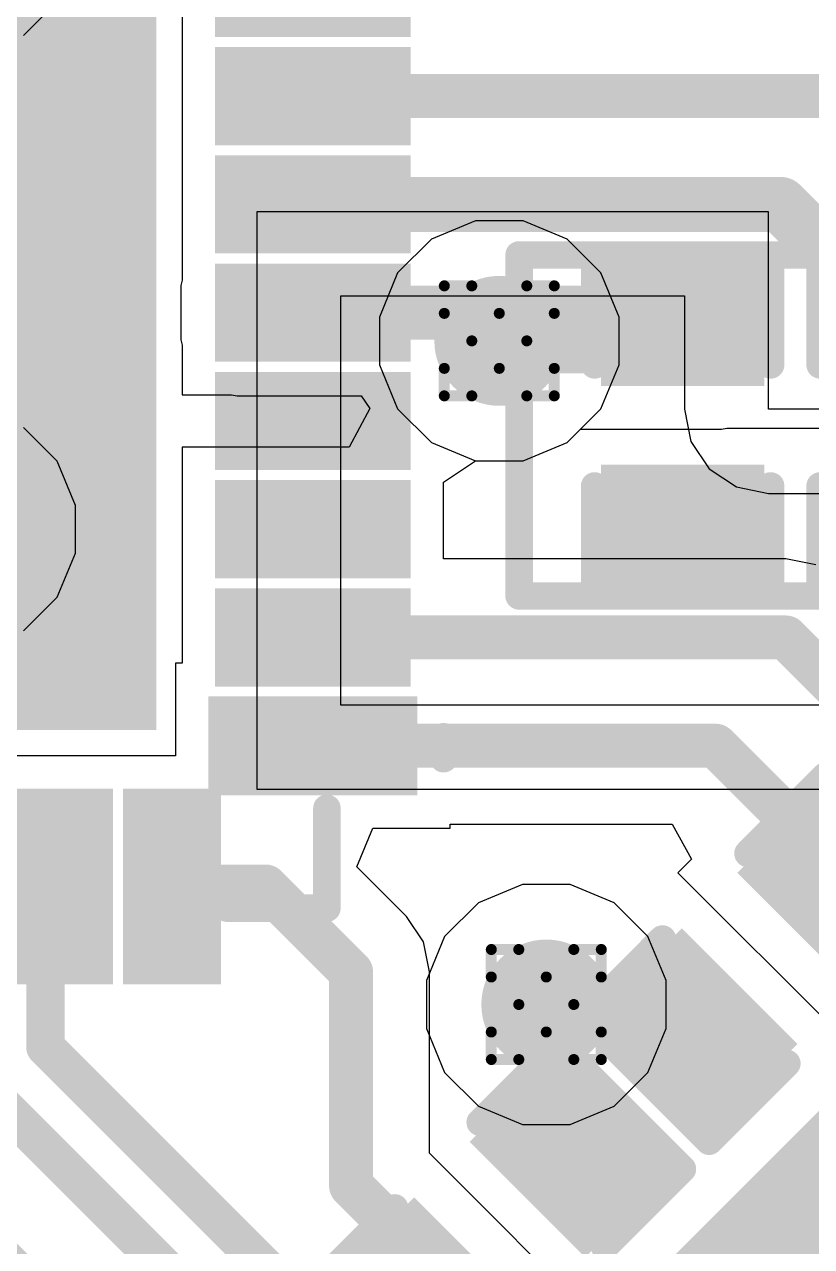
# Model space of a CAD drawing. Header units: inches. Extents: x -11 to 5379, y 0 to 5429.
# Drawn here: x 205.27 to 208.91, y 34.79 to 40.44 of the extents above; entities that cross this region are included whole.
import ezdxf

# ---------------------------------------------------------------- set-up
doc = ezdxf.new("R2010")
doc.units = ezdxf.units.IN
for name, color, linetype in [('Bottom Layer', 5, 'Continuous'), ('Drill Drawing', 1, 'Continuous'), ('GND', 16, 'Continuous'), ('PWR', 76, 'Continuous'), ('Top Layer', 1, 'Continuous'), ('Top Overlay', 2, 'Continuous'), ('Top Paste', 8, 'Continuous'), ('Top Solder', 216, 'Continuous'), ('Via Holes', 16, 'Continuous')]:
    doc.layers.add(name, color=color, linetype=linetype)

# ---------------------------------------------------------------- blocks, each defined once
blk = doc.blocks.new('SMD3225_4P_142')
at = {"layer": 'Top Layer'}
for points in [[(-1.80000021, 1.45000091), (-0.4000004699999999, 1.45000091), (-0.4000004699999999, 0.25000077), (-1.80000021, 0.25000077)], [(0.4000004699999999, 1.45000091), (1.80000021, 1.45000091), (1.80000021, 0.25000077), (0.4000004699999999, 0.25000077)], [(-1.80000021, -0.24999823), (-0.4000004699999999, -0.24999823), (-0.4000004699999999, -1.44999837), (-1.80000021, -1.44999837)], [(0.4000004699999999, -0.24999823), (1.80000021, -0.24999823), (1.80000021, -1.44999837), (0.4000004699999999, -1.44999837)]]:
    blk.add_hatch(color=1, dxfattribs=at).paths.add_polyline_path(points)
at = {"layer": 'Top Paste'}
for points in [[(-1.80000021, 1.45000091), (-0.4000004699999999, 1.45000091), (-0.4000004699999999, 0.25000077), (-1.80000021, 0.25000077)], [(0.4000004699999999, 1.45000091), (1.80000021, 1.45000091), (1.80000021, 0.25000077), (0.4000004699999999, 0.25000077)], [(-1.80000021, -0.24999823), (-0.4000004699999999, -0.24999823), (-0.4000004699999999, -1.44999837), (-1.80000021, -1.44999837)], [(0.4000004699999999, -0.24999823), (1.80000021, -0.24999823), (1.80000021, -1.44999837), (0.4000004699999999, -1.44999837)]]:
    blk.add_hatch(color=8, dxfattribs=at).paths.add_polyline_path(points)
at = {"layer": 'Top Solder'}
for points in [[(-1.90160021, 1.55160091), (-0.29840047, 1.55160091), (-0.29840047, 0.14840077), (-1.90160021, 0.14840077)], [(0.29840047, 1.55160091), (1.90160021, 1.55160091), (1.90160021, 0.14840077), (0.29840047, 0.14840077)], [(-1.90160021, -0.14839823), (-0.29840047, -0.14839823), (-0.29840047, -1.55159837), (-1.90160021, -1.55159837)], [(0.29840047, -0.14839823), (1.90160021, -0.14839823), (1.90160021, -1.55159837), (0.29840047, -1.55159837)]]:
    blk.add_hatch(color=216, dxfattribs=at).paths.add_polyline_path(points)
at = {"layer": 'Top Overlay'}
for points in [[(-0.2032, 1.2954, 0.127, 0.127, 0), (0.1778, 1.2954, 0.127, 0.127, 0)], [(-1.651, 0.0762, 0.127, 0.127, 0), (-1.651, -0.1016, 0.127, 0.127, 0)], [(1.651, 0.0762, 0.127, 0.127, 0), (1.651, -0.1016, 0.127, 0.127, 0)], [(-2.0828, -0.71119746, 0.127, 0.127, 0), (-1.9558, -0.8382, 0.127, 0.127, 0)], [(-2.0828, -0.71119746, 0.127, 0.127, 0), (-2.0828, -0.9652, 0.127, 0.127, 0)], [(-2.0828, -0.9652, 0.127, 0.127, 0), (-1.9558, -0.8382, 0.127, 0.127, 0)], [(-0.2032, -1.29539746, 0.127, 0.127, 0), (0.1778, -1.29539746, 0.127, 0.127, 0)]]:
    blk.add_lwpolyline(points, format="xyseb", dxfattribs=at)
for points in [[(-0.23495, 1.2954, 0.0635, 0.0635, 1), (-0.17145, 1.2954, 0.0635, 0.0635, 1)], [(0.14605, 1.2954, 0.0635, 0.0635, 1), (0.20955, 1.2954, 0.0635, 0.0635, 1)], [(-1.68275, 0.0762, 0.0635, 0.0635, 1), (-1.61925, 0.0762, 0.0635, 0.0635, 1)], [(1.61925, 0.0762, 0.0635, 0.0635, 1), (1.68275, 0.0762, 0.0635, 0.0635, 1)], [(-1.68275, -0.1016, 0.0635, 0.0635, 1), (-1.61925, -0.1016, 0.0635, 0.0635, 1)], [(1.61925, -0.1016, 0.0635, 0.0635, 1), (1.68275, -0.1016, 0.0635, 0.0635, 1)], [(-2.11455, -0.71119746, 0.0635, 0.0635, 1), (-2.05105, -0.71119746, 0.0635, 0.0635, 1)], [(-2.11455, -0.71119746, 0.0635, 0.0635, 1), (-2.05105, -0.71119746, 0.0635, 0.0635, 1)], [(-1.98755, -0.8382, 0.0635, 0.0635, 1), (-1.92405, -0.8382, 0.0635, 0.0635, 1)], [(-1.98755, -0.8382, 0.0635, 0.0635, 1), (-1.92405, -0.8382, 0.0635, 0.0635, 1)], [(-2.11455, -0.9652, 0.0635, 0.0635, 1), (-2.05105, -0.9652, 0.0635, 0.0635, 1)], [(-2.11455, -0.9652, 0.0635, 0.0635, 1), (-2.05105, -0.9652, 0.0635, 0.0635, 1)], [(-0.23495, -1.29539746, 0.0635, 0.0635, 1), (-0.17145, -1.29539746, 0.0635, 0.0635, 1)], [(0.14605, -1.29539746, 0.0635, 0.0635, 1), (0.20955, -1.29539746, 0.0635, 0.0635, 1)]]:
    blk.add_lwpolyline(points, format="xyseb", close=True, dxfattribs=at)
blk = doc.blocks.new('QFN_64_EP_9_9__155')
at = {"layer": 'Top Layer'}
for points in [[(-3.87499987, 4.050000789999999), (-3.87499987, 4.75000193), (-3.62500037, 4.75000193), (-3.62500037, 4.050000789999999)], [(-3.37500087, 4.050000789999999), (-3.37500087, 4.75000193), (-3.12500137, 4.75000193), (-3.12500137, 4.050000789999999)], [(-4.78099882, 3.877000119999999), (-4.018998819999999, 3.877000119999999), (-4.018998819999999, 3.62300012), (-4.78099882, 3.62300012)], [(3.57500047, -3.57500047), (-3.57500047, -3.57500047), (-3.57500047, 3.57500047), (3.57500047, 3.57500047)], [(-4.74999939, 3.37500087), (-4.04999825, 3.37500087), (-4.04999825, 3.12500137), (-4.74999939, 3.12500137)], [(-4.74999939, 2.87499933), (-4.04999825, 2.87499933), (-4.04999825, 2.62499983), (-4.74999939, 2.62499983)], [(-4.74999939, 2.37500033), (-4.04999825, 2.37500033), (-4.04999825, 2.12500083), (-4.74999939, 2.12500083)], [(-4.74999939, 1.87499879), (-4.04999825, 1.87499879), (-4.04999825, 1.62499929), (-4.74999939, 1.62499929)], [(-4.74999939, 1.37499979), (-4.04999825, 1.37499979), (-4.04999825, 1.12500029), (-4.74999939, 1.12500029)], [(-4.74999939, 0.8750007900000001), (-4.04999825, 0.8750007900000001), (-4.04999825, 0.6250012899999999), (-4.74999939, 0.6250012899999999)]]:
    blk.add_hatch(color=1, dxfattribs=at).paths.add_polyline_path(points)
at = {"layer": 'Top Paste'}
for points in [[(-3.87499987, 4.050000789999999), (-3.87499987, 4.75000193), (-3.62500037, 4.75000193), (-3.62500037, 4.050000789999999)], [(-3.37500087, 4.050000789999999), (-3.37500087, 4.75000193), (-3.12500137, 4.75000193), (-3.12500137, 4.050000789999999)], [(-4.78099882, 3.877000119999999), (-4.018998819999999, 3.877000119999999), (-4.018998819999999, 3.62300012), (-4.78099882, 3.62300012)], [(3.57500047, -3.57500047), (-3.57500047, -3.57500047), (-3.57500047, 3.57500047), (3.57500047, 3.57500047)], [(-4.74999939, 3.37500087), (-4.04999825, 3.37500087), (-4.04999825, 3.12500137), (-4.74999939, 3.12500137)], [(-4.74999939, 2.87499933), (-4.04999825, 2.87499933), (-4.04999825, 2.62499983), (-4.74999939, 2.62499983)], [(-4.74999939, 2.37500033), (-4.04999825, 2.37500033), (-4.04999825, 2.12500083), (-4.74999939, 2.12500083)], [(-4.74999939, 1.87499879), (-4.04999825, 1.87499879), (-4.04999825, 1.62499929), (-4.74999939, 1.62499929)], [(-4.74999939, 1.37499979), (-4.04999825, 1.37499979), (-4.04999825, 1.12500029), (-4.74999939, 1.12500029)], [(-4.74999939, 0.8750007900000001), (-4.04999825, 0.8750007900000001), (-4.04999825, 0.6250012899999999), (-4.74999939, 0.6250012899999999)]]:
    blk.add_hatch(color=8, dxfattribs=at).paths.add_polyline_path(points)
at = {"layer": 'Top Solder'}
for points in [[(-3.97659987, 3.94840079), (-3.97659987, 4.85160193), (-3.52340037, 4.85160193), (-3.52340037, 3.94840079)], [(-3.47660087, 3.94840079), (-3.47660087, 4.85160193), (-3.02340137, 4.85160193), (-3.02340137, 3.94840079)], [(-4.882598819999999, 3.978600119999999), (-3.91739882, 3.978600119999999), (-3.91739882, 3.52140012), (-4.882598819999999, 3.52140012)], [(3.67660047, -3.676600469999999), (-3.676600469999999, -3.67660047), (-3.67660047, 3.676600469999999), (3.676600469999999, 3.67660047)], [(-4.85159939, 3.47660087), (-3.94839825, 3.47660087), (-3.94839825, 3.02340137), (-4.85159939, 3.02340137)], [(-4.85159939, 2.97659933), (-3.94839825, 2.97659933), (-3.94839825, 2.52339983), (-4.85159939, 2.52339983)], [(-4.85159939, 2.47660033), (-3.94839825, 2.47660033), (-3.94839825, 2.02340083), (-4.85159939, 2.02340083)], [(-4.85159939, 1.97659879), (-3.94839825, 1.97659879), (-3.94839825, 1.52339929), (-4.85159939, 1.52339929)], [(-4.85159939, 1.47659979), (-3.94839825, 1.47659979), (-3.94839825, 1.02340029), (-4.85159939, 1.02340029)], [(-4.85159939, 0.9766007899999999), (-3.94839825, 0.9766007899999999), (-3.94839825, 0.5234012899999999), (-4.85159939, 0.5234012899999999)], [(-4.85159939, 0.47659925), (-3.94839825, 0.47659925), (-3.94839825, 0.02339975), (-4.85159939, 0.02339975)]]:
    blk.add_hatch(color=216, dxfattribs=at).paths.add_polyline_path(points)
at = {"layer": 'Top Overlay'}
for points in [[(-4.0035988, 4.50000116, 0.127, 0.127, 0), (-4.46499996, 4.50000116, 0.127, 0.127, 0)], [(-4.46499996, 4.50000116, 0.127, 0.127, 0), (-4.46499996, 4.0386, 0.127, 0.127, 0)], [(-4.953, 3.759199999999999, 0.127, 0.127, 0), (-5.0038, 3.81, 0.127, 0.127, 0)], [(-5.0038, 3.81, 0.127, 0.127, 0), (-5.0038, 3.7084, 0.127, 0.127, 0)], [(-4.953, 3.759199999999999, 0.127, 0.127, 0), (-5.0038, 3.7084, 0.127, 0.127, 0)]]:
    blk.add_lwpolyline(points, format="xyseb", dxfattribs=at)
for points in [[(-4.49674996, 4.50000116, 0.0635, 0.0635, 1), (-4.43324996, 4.50000116, 0.0635, 0.0635, 1)], [(-4.49674996, 4.50000116, 0.0635, 0.0635, 1), (-4.43324996, 4.50000116, 0.0635, 0.0635, 1)], [(-4.0353488, 4.50000116, 0.0635, 0.0635, 1), (-3.9718488, 4.50000116, 0.0635, 0.0635, 1)], [(-4.49674996, 4.0386, 0.0635, 0.0635, 1), (-4.43324996, 4.0386, 0.0635, 0.0635, 1)], [(-5.03555, 3.81, 0.0635, 0.0635, 1), (-4.97205, 3.81, 0.0635, 0.0635, 1)], [(-5.03555, 3.81, 0.0635, 0.0635, 1), (-4.97205, 3.81, 0.0635, 0.0635, 1)], [(-4.98475, 3.759199999999999, 0.0635, 0.0635, 1), (-4.92125, 3.759199999999999, 0.0635, 0.0635, 1)], [(-4.98475, 3.759199999999999, 0.0635, 0.0635, 1), (-4.92125, 3.759199999999999, 0.0635, 0.0635, 1)], [(-5.03555, 3.7084, 0.0635, 0.0635, 1), (-4.97205, 3.7084, 0.0635, 0.0635, 1)], [(-5.03555, 3.7084, 0.0635, 0.0635, 1), (-4.97205, 3.7084, 0.0635, 0.0635, 1)]]:
    blk.add_lwpolyline(points, format="xyseb", close=True, dxfattribs=at)
blk = doc.blocks.new('C___0402_622')
at = {"layer": 'Top Layer'}
for points in [[(-0.6985, -0.3175), (-0.6985, 0.3175), (-0.2412999999999999, 0.3175), (-0.2413, -0.3175)], [(0.2412999999999999, -0.3175), (0.2413, 0.3175), (0.6985, 0.3175), (0.6985, -0.3175)]]:
    blk.add_hatch(color=1, dxfattribs=at).paths.add_polyline_path(points)
at = {"layer": 'Top Paste'}
for points in [[(-0.6985, -0.3175), (-0.6985, 0.3175), (-0.2412999999999999, 0.3175), (-0.2413, -0.3175)], [(0.2412999999999999, -0.3175), (0.2413, 0.3175), (0.6985, 0.3175), (0.6985, -0.3175)]]:
    blk.add_hatch(color=8, dxfattribs=at).paths.add_polyline_path(points)
at = {"layer": 'Top Solder'}
for points in [[(-0.7584998799999999, -0.37749988), (-0.7584998799999999, 0.37749988), (-0.18130012, 0.37749988), (-0.18130012, -0.37749988)], [(0.18130012, -0.37749988), (0.18130012, 0.37749988), (0.7584998799999999, 0.37749988), (0.7584998799999999, -0.37749988)]]:
    blk.add_hatch(color=216, dxfattribs=at).paths.add_polyline_path(points)
at = {"layer": 'Top Overlay'}
for points in [[(-0.7874, 0.4064, 0.127, 0.127, 0), (-0.7874, -0.4064, 0.127, 0.127, 0)], [(-0.7874, 0.4064, 0.127, 0.127, 0), (-0.2794, 0.4064, 0.127, 0.127, 0)], [(0.2794, 0.4064, 0.127, 0.127, 0), (0.7874, 0.4064, 0.127, 0.127, 0)], [(0.7874, 0.4064, 0.127, 0.127, 0), (0.7874, -0.4064, 0.127, 0.127, 0)], [(-0.7874, -0.4064, 0.127, 0.127, 0), (-0.2794, -0.4064, 0.127, 0.127, 0)], [(0.2794, -0.4064, 0.127, 0.127, 0), (0.7874, -0.4064, 0.127, 0.127, 0)]]:
    blk.add_lwpolyline(points, format="xyseb", dxfattribs=at)
for points in [[(-0.8191499999999999, 0.4064, 0.0635, 0.0635, 1), (-0.7556499999999999, 0.4064, 0.0635, 0.0635, 1)], [(-0.8191499999999999, 0.4064, 0.0635, 0.0635, 1), (-0.7556499999999999, 0.4064, 0.0635, 0.0635, 1)], [(-0.31115, 0.4064, 0.0635, 0.0635, 1), (-0.24765, 0.4064, 0.0635, 0.0635, 1)], [(0.24765, 0.4064, 0.0635, 0.0635, 1), (0.31115, 0.4064, 0.0635, 0.0635, 1)], [(0.7556499999999999, 0.4064, 0.0635, 0.0635, 1), (0.8191499999999999, 0.4064, 0.0635, 0.0635, 1)], [(0.7556499999999999, 0.4064, 0.0635, 0.0635, 1), (0.8191499999999999, 0.4064, 0.0635, 0.0635, 1)], [(-0.8191499999999999, -0.4064, 0.0635, 0.0635, 1), (-0.7556499999999999, -0.4064, 0.0635, 0.0635, 1)], [(-0.8191499999999999, -0.4064, 0.0635, 0.0635, 1), (-0.7556499999999999, -0.4064, 0.0635, 0.0635, 1)], [(-0.31115, -0.4064, 0.0635, 0.0635, 1), (-0.24765, -0.4064, 0.0635, 0.0635, 1)], [(0.24765, -0.4064, 0.0635, 0.0635, 1), (0.31115, -0.4064, 0.0635, 0.0635, 1)], [(0.7556499999999999, -0.4064, 0.0635, 0.0635, 1), (0.8191499999999999, -0.4064, 0.0635, 0.0635, 1)], [(0.7556499999999999, -0.4064, 0.0635, 0.0635, 1), (0.8191499999999999, -0.4064, 0.0635, 0.0635, 1)]]:
    blk.add_lwpolyline(points, format="xyseb", close=True, dxfattribs=at)
blk = doc.blocks.new('C___0402_629')
at = {"layer": 'Top Layer'}
for points in [[(-0.6985, -0.3175), (-0.6985, 0.3175), (-0.2412999999999999, 0.3175), (-0.2413, -0.3175)], [(0.2412999999999999, -0.3175), (0.2413, 0.3175), (0.6985, 0.3175), (0.6985, -0.3175)]]:
    blk.add_hatch(color=1, dxfattribs=at).paths.add_polyline_path(points)
at = {"layer": 'Top Paste'}
for points in [[(-0.6985, -0.3175), (-0.6985, 0.3175), (-0.2412999999999999, 0.3175), (-0.2413, -0.3175)], [(0.2412999999999999, -0.3175), (0.2413, 0.3175), (0.6985, 0.3175), (0.6985, -0.3175)]]:
    blk.add_hatch(color=8, dxfattribs=at).paths.add_polyline_path(points)
at = {"layer": 'Top Solder'}
for points in [[(-0.7584998799999999, -0.37749988), (-0.7584998799999999, 0.37749988), (-0.18130012, 0.37749988), (-0.18130012, -0.37749988)], [(0.18130012, -0.37749988), (0.18130012, 0.37749988), (0.7584998799999999, 0.37749988), (0.7584998799999999, -0.37749988)]]:
    blk.add_hatch(color=216, dxfattribs=at).paths.add_polyline_path(points)
at = {"layer": 'Top Overlay'}
for points in [[(-0.7874, 0.4064, 0.127, 0.127, 0), (-0.7874, -0.4064, 0.127, 0.127, 0)], [(-0.7874, 0.4064, 0.127, 0.127, 0), (-0.2794, 0.4064, 0.127, 0.127, 0)], [(0.2794, 0.4064, 0.127, 0.127, 0), (0.7874, 0.4064, 0.127, 0.127, 0)], [(0.7874, 0.4064, 0.127, 0.127, 0), (0.7874, -0.4064, 0.127, 0.127, 0)], [(-0.7874, -0.4064, 0.127, 0.127, 0), (-0.2794, -0.4064, 0.127, 0.127, 0)], [(0.2794, -0.4064, 0.127, 0.127, 0), (0.7874, -0.4064, 0.127, 0.127, 0)]]:
    blk.add_lwpolyline(points, format="xyseb", dxfattribs=at)
for points in [[(-0.8191499999999999, 0.4064, 0.0635, 0.0635, 1), (-0.7556499999999999, 0.4064, 0.0635, 0.0635, 1)], [(-0.8191499999999999, 0.4064, 0.0635, 0.0635, 1), (-0.7556499999999999, 0.4064, 0.0635, 0.0635, 1)], [(-0.31115, 0.4064, 0.0635, 0.0635, 1), (-0.24765, 0.4064, 0.0635, 0.0635, 1)], [(0.24765, 0.4064, 0.0635, 0.0635, 1), (0.31115, 0.4064, 0.0635, 0.0635, 1)], [(0.7556499999999999, 0.4064, 0.0635, 0.0635, 1), (0.8191499999999999, 0.4064, 0.0635, 0.0635, 1)], [(0.7556499999999999, 0.4064, 0.0635, 0.0635, 1), (0.8191499999999999, 0.4064, 0.0635, 0.0635, 1)], [(-0.8191499999999999, -0.4064, 0.0635, 0.0635, 1), (-0.7556499999999999, -0.4064, 0.0635, 0.0635, 1)], [(-0.8191499999999999, -0.4064, 0.0635, 0.0635, 1), (-0.7556499999999999, -0.4064, 0.0635, 0.0635, 1)], [(-0.31115, -0.4064, 0.0635, 0.0635, 1), (-0.24765, -0.4064, 0.0635, 0.0635, 1)], [(0.24765, -0.4064, 0.0635, 0.0635, 1), (0.31115, -0.4064, 0.0635, 0.0635, 1)], [(0.7556499999999999, -0.4064, 0.0635, 0.0635, 1), (0.8191499999999999, -0.4064, 0.0635, 0.0635, 1)], [(0.7556499999999999, -0.4064, 0.0635, 0.0635, 1), (0.8191499999999999, -0.4064, 0.0635, 0.0635, 1)]]:
    blk.add_lwpolyline(points, format="xyseb", close=True, dxfattribs=at)
blk = doc.blocks.new('C___0402_632')
at = {"layer": 'Top Layer'}
for points in [[(-0.6985, -0.3175), (-0.6985, 0.3175), (-0.2412999999999999, 0.3175), (-0.2413, -0.3175)], [(0.2412999999999999, -0.3175), (0.2413, 0.3175), (0.6985, 0.3175), (0.6985, -0.3175)]]:
    blk.add_hatch(color=1, dxfattribs=at).paths.add_polyline_path(points)
at = {"layer": 'Top Paste'}
for points in [[(-0.6985, -0.3175), (-0.6985, 0.3175), (-0.2412999999999999, 0.3175), (-0.2413, -0.3175)], [(0.2412999999999999, -0.3175), (0.2413, 0.3175), (0.6985, 0.3175), (0.6985, -0.3175)]]:
    blk.add_hatch(color=8, dxfattribs=at).paths.add_polyline_path(points)
at = {"layer": 'Top Solder'}
for points in [[(-0.7584998799999999, -0.37749988), (-0.7584998799999999, 0.37749988), (-0.18130012, 0.37749988), (-0.18130012, -0.37749988)], [(0.18130012, -0.37749988), (0.18130012, 0.37749988), (0.7584998799999999, 0.37749988), (0.7584998799999999, -0.37749988)]]:
    blk.add_hatch(color=216, dxfattribs=at).paths.add_polyline_path(points)
at = {"layer": 'Top Overlay'}
for points in [[(-0.7874, 0.4064, 0.127, 0.127, 0), (-0.7874, -0.4064, 0.127, 0.127, 0)], [(-0.7874, 0.4064, 0.127, 0.127, 0), (-0.2794, 0.4064, 0.127, 0.127, 0)], [(0.2794, 0.4064, 0.127, 0.127, 0), (0.7874, 0.4064, 0.127, 0.127, 0)], [(0.7874, 0.4064, 0.127, 0.127, 0), (0.7874, -0.4064, 0.127, 0.127, 0)], [(-0.7874, -0.4064, 0.127, 0.127, 0), (-0.2794, -0.4064, 0.127, 0.127, 0)], [(0.2794, -0.4064, 0.127, 0.127, 0), (0.7874, -0.4064, 0.127, 0.127, 0)]]:
    blk.add_lwpolyline(points, format="xyseb", dxfattribs=at)
for points in [[(-0.8191499999999999, 0.4064, 0.0635, 0.0635, 1), (-0.7556499999999999, 0.4064, 0.0635, 0.0635, 1)], [(-0.8191499999999999, 0.4064, 0.0635, 0.0635, 1), (-0.7556499999999999, 0.4064, 0.0635, 0.0635, 1)], [(-0.31115, 0.4064, 0.0635, 0.0635, 1), (-0.24765, 0.4064, 0.0635, 0.0635, 1)], [(0.24765, 0.4064, 0.0635, 0.0635, 1), (0.31115, 0.4064, 0.0635, 0.0635, 1)], [(0.7556499999999999, 0.4064, 0.0635, 0.0635, 1), (0.8191499999999999, 0.4064, 0.0635, 0.0635, 1)], [(0.7556499999999999, 0.4064, 0.0635, 0.0635, 1), (0.8191499999999999, 0.4064, 0.0635, 0.0635, 1)], [(-0.8191499999999999, -0.4064, 0.0635, 0.0635, 1), (-0.7556499999999999, -0.4064, 0.0635, 0.0635, 1)], [(-0.8191499999999999, -0.4064, 0.0635, 0.0635, 1), (-0.7556499999999999, -0.4064, 0.0635, 0.0635, 1)], [(-0.31115, -0.4064, 0.0635, 0.0635, 1), (-0.24765, -0.4064, 0.0635, 0.0635, 1)], [(0.24765, -0.4064, 0.0635, 0.0635, 1), (0.31115, -0.4064, 0.0635, 0.0635, 1)], [(0.7556499999999999, -0.4064, 0.0635, 0.0635, 1), (0.8191499999999999, -0.4064, 0.0635, 0.0635, 1)], [(0.7556499999999999, -0.4064, 0.0635, 0.0635, 1), (0.8191499999999999, -0.4064, 0.0635, 0.0635, 1)]]:
    blk.add_lwpolyline(points, format="xyseb", close=True, dxfattribs=at)
blk = doc.blocks.new('C___0402_640')
at = {"layer": 'Top Layer'}
for points in [[(-0.6985, -0.3175), (-0.6985, 0.3174999999999999), (-0.2413000000000001, 0.3175), (-0.2412999999999999, -0.3174999999999999)], [(0.2413000000000001, -0.3175), (0.2412999999999999, 0.3174999999999999), (0.6985, 0.3175), (0.6985, -0.3174999999999999)]]:
    blk.add_hatch(color=1, dxfattribs=at).paths.add_polyline_path(points)
at = {"layer": 'Top Paste'}
for points in [[(-0.6985, -0.3175), (-0.6985, 0.3174999999999999), (-0.2413000000000001, 0.3175), (-0.2412999999999999, -0.3174999999999999)], [(0.2413000000000001, -0.3175), (0.2412999999999999, 0.3174999999999999), (0.6985, 0.3175), (0.6985, -0.3174999999999999)]]:
    blk.add_hatch(color=8, dxfattribs=at).paths.add_polyline_path(points)
at = {"layer": 'Top Solder'}
for points in [[(-0.7584998799999999, -0.3774998800000001), (-0.7584998799999999, 0.3774998799999999), (-0.1813001200000001, 0.3774998800000001), (-0.1813001199999999, -0.3774998799999999)], [(0.1813001200000001, -0.3774998800000001), (0.1813001199999999, 0.3774998799999999), (0.7584998799999999, 0.3774998800000001), (0.7584998799999999, -0.3774998799999999)]]:
    blk.add_hatch(color=216, dxfattribs=at).paths.add_polyline_path(points)
at = {"layer": 'Top Overlay'}
for points in [[(-0.7874, -0.4064, 0.127, 0.127, 0), (-0.7874, 0.4064, 0.127, 0.127, 0)], [(-0.2794, 0.4064, 0.127, 0.127, 0), (-0.7874, 0.4064, 0.127, 0.127, 0)], [(0.7874, 0.4064, 0.127, 0.127, 0), (0.2794, 0.4064, 0.127, 0.127, 0)], [(0.7874, -0.4064, 0.127, 0.127, 0), (0.7874, 0.4064, 0.127, 0.127, 0)], [(-0.2794, -0.4064, 0.127, 0.127, 0), (-0.7874, -0.4064, 0.127, 0.127, 0)], [(0.7874, -0.4064, 0.127, 0.127, 0), (0.2794, -0.4064, 0.127, 0.127, 0)]]:
    blk.add_lwpolyline(points, format="xyseb", dxfattribs=at)
for points in [[(-0.8191499999999999, 0.4064, 0.0635, 0.0635, 1), (-0.7556499999999999, 0.4064, 0.0635, 0.0635, 1)], [(-0.8191499999999999, 0.4064, 0.0635, 0.0635, 1), (-0.7556499999999999, 0.4064, 0.0635, 0.0635, 1)], [(-0.31115, 0.4064, 0.0635, 0.0635, 1), (-0.24765, 0.4064, 0.0635, 0.0635, 1)], [(0.24765, 0.4064, 0.0635, 0.0635, 1), (0.31115, 0.4064, 0.0635, 0.0635, 1)], [(0.7556499999999999, 0.4064, 0.0635, 0.0635, 1), (0.8191499999999999, 0.4064, 0.0635, 0.0635, 1)], [(0.7556499999999999, 0.4064, 0.0635, 0.0635, 1), (0.8191499999999999, 0.4064, 0.0635, 0.0635, 1)], [(-0.8191499999999999, -0.4064, 0.0635, 0.0635, 1), (-0.7556499999999999, -0.4064, 0.0635, 0.0635, 1)], [(-0.8191499999999999, -0.4064, 0.0635, 0.0635, 1), (-0.7556499999999999, -0.4064, 0.0635, 0.0635, 1)], [(-0.31115, -0.4064, 0.0635, 0.0635, 1), (-0.24765, -0.4064, 0.0635, 0.0635, 1)], [(0.24765, -0.4064, 0.0635, 0.0635, 1), (0.31115, -0.4064, 0.0635, 0.0635, 1)], [(0.7556499999999999, -0.4064, 0.0635, 0.0635, 1), (0.8191499999999999, -0.4064, 0.0635, 0.0635, 1)], [(0.7556499999999999, -0.4064, 0.0635, 0.0635, 1), (0.8191499999999999, -0.4064, 0.0635, 0.0635, 1)]]:
    blk.add_lwpolyline(points, format="xyseb", close=True, dxfattribs=at)

msp = doc.modelspace()

# ---------------------------------------------------------------- hatches: boundary and pattern name
at = {"layer": 'Bottom Layer'}
h = msp.add_hatch(color=5, dxfattribs=at)
edge = h.paths.add_edge_path()
edge.add_arc((207.46795946, 38.97676736), 0.2999994, 0, 360)
h = msp.add_hatch(color=5, dxfattribs=at)
edge = h.paths.add_edge_path()
edge.add_arc((207.68504564, 35.91205162), 0.2999994, 0, 360)
at = {"layer": 'GND'}
h = msp.add_hatch(color=16, dxfattribs=at)
edge = h.paths.add_edge_path()
edge.add_arc((207.46795946, 38.97676736), 0.2999994, 0, 360)
h = msp.add_hatch(color=16, dxfattribs=at)
edge = h.paths.add_edge_path()
edge.add_arc((207.68504564, 35.91205162), 0.2999994, 0, 360)
at = {"layer": 'PWR'}
h = msp.add_hatch(color=76, dxfattribs=at)
edge = h.paths.add_edge_path()
edge.add_arc((207.46795946, 38.97676736), 0.2999994, 0, 360)
h = msp.add_hatch(color=76, dxfattribs=at)
edge = h.paths.add_edge_path()
edge.add_arc((207.68504564, 35.91205162), 0.2999994, 0, 360)
at = {"layer": 'Top Layer'}
for points in [[(206.25670712, 38.98196674), (208.31470656, 38.98196674), (208.31470656, 39.23196878), (206.25670712, 39.23196878)], [(207.23215348, 38.82756775999999), (208.49349716, 38.82756775999999), (208.49349716, 39.23181383999999), (207.23215348, 39.23181383999999)]]:
    msp.add_hatch(color=1, dxfattribs=at).paths.add_polyline_path(points)
h = msp.add_hatch(color=1, dxfattribs=at)
edge = h.paths.add_edge_path()
edge.add_arc((207.46795946, 38.97676736), 0.2999994, 0, 360)
h = msp.add_hatch(color=1, dxfattribs=at)
edge = h.paths.add_edge_path()
edge.add_arc((207.68504564, 35.91205162), 0.2999994, 0, 360)
at = {"layer": 'Via Holes'}
h = msp.add_hatch(color=7, dxfattribs=at)
edge = h.paths.add_edge_path()
edge.add_arc((207.46795946, 38.97676736), 0.1499997, 0, 360)
h = msp.add_hatch(color=7, dxfattribs=at)
edge = h.paths.add_edge_path()
edge.add_arc((207.68504564, 35.91205162), 0.1499997, 0, 360)

# ---------------------------------------------------------------- linework, layer by layer
at = {"layer": 'Bottom Layer'}
for p, q in [((207.35776156, 39.53076676), (207.154145, 39.44642606)), ((207.57815736, 39.53076676), (207.35776156, 39.53076676)), ((207.78177392, 39.44642606), (207.57815736, 39.53076676)), ((207.154145, 39.44642606), (206.99830076, 39.29058181999999)), ((207.93761816, 39.29058181999999), (207.78177392, 39.44642606)), ((206.99830076, 39.29058181999999), (206.91396006, 39.08696526)), ((208.02195886, 39.08696526), (207.93761816, 39.29058181999999)), ((206.91396006, 39.08696526), (206.91396006, 38.86656946)), ((208.02195886, 38.86656946), (208.02195886, 39.08696526)), ((206.91396006, 38.86656946), (206.99830076, 38.6629529)), ((207.93761816, 38.6629529), (208.02195886, 38.86656946)), ((206.99830076, 38.6629529), (207.154145, 38.50710866)), ((207.78177392, 38.50710866), (207.93761816, 38.6629529)), ((207.154145, 38.50710866), (207.35776156, 38.42276796)), ((207.57815736, 38.42276796), (207.78177392, 38.50710866)), ((207.35776156, 38.42276796), (207.57815736, 38.42276796))]:
    msp.add_line(p, q, dxfattribs=at)
at = {"layer": 'Drill Drawing'}
for points in [[(207.21395946, 39.10376736, 0.0508, 0.0508, 0), (207.21395946, 39.23076736, 0.0508, 0.0508, 0)], [(207.21395946, 39.23076736, 0.0508, 0.0508, 0), (207.34095946, 39.23076736, 0.0508, 0.0508, 0)], [(207.34095946, 39.23076736, 0.0508, 0.0508, 0), (207.46795946, 39.10376736, 0.0508, 0.0508, 0)], [(207.46795946, 39.10376736, 0.0508, 0.0508, 0), (207.59495946, 39.23076736, 0.0508, 0.0508, 0)], [(207.59495946, 39.23076736, 0.0508, 0.0508, 0), (207.72195946, 39.23076736, 0.0508, 0.0508, 0)], [(207.72195946, 39.10376736, 0.0508, 0.0508, 0), (207.72195946, 39.23076736, 0.0508, 0.0508, 0)], [(207.21395946, 39.10376736, 0.0508, 0.0508, 0), (207.34095946, 38.97676736, 0.0508, 0.0508, 0)], [(207.59495946, 38.97676736, 0.0508, 0.0508, 0), (207.72195946, 39.10376736, 0.0508, 0.0508, 0)], [(207.21395946, 38.84976735999999, 0.0508, 0.0508, 0), (207.34095946, 38.97676736, 0.0508, 0.0508, 0)], [(207.59495946, 38.97676736, 0.0508, 0.0508, 0), (207.72195946, 38.84976735999999, 0.0508, 0.0508, 0)], [(207.21395946, 38.72276736, 0.0508, 0.0508, 0), (207.21395946, 38.84976735999999, 0.0508, 0.0508, 0)], [(207.34095946, 38.72276736, 0.0508, 0.0508, 0), (207.46795946, 38.84976735999999, 0.0508, 0.0508, 0)], [(207.46795946, 38.84976735999999, 0.0508, 0.0508, 0), (207.59495946, 38.72276736, 0.0508, 0.0508, 0)], [(207.72195946, 38.72276736, 0.0508, 0.0508, 0), (207.72195946, 38.84976735999999, 0.0508, 0.0508, 0)], [(207.21395946, 38.72276736, 0.0508, 0.0508, 0), (207.34095946, 38.72276736, 0.0508, 0.0508, 0)], [(207.59495946, 38.72276736, 0.0508, 0.0508, 0), (207.72195946, 38.72276736, 0.0508, 0.0508, 0)], [(207.43104564, 36.03905162, 0.0508, 0.0508, 0), (207.43104564, 36.16605162, 0.0508, 0.0508, 0)], [(207.43104564, 36.16605162, 0.0508, 0.0508, 0), (207.55804564, 36.16605162, 0.0508, 0.0508, 0)], [(207.55804564, 36.16605162, 0.0508, 0.0508, 0), (207.68504564, 36.03905162, 0.0508, 0.0508, 0)], [(207.68504564, 36.03905162, 0.0508, 0.0508, 0), (207.81204564, 36.16605162, 0.0508, 0.0508, 0)], [(207.81204564, 36.16605162, 0.0508, 0.0508, 0), (207.93904564, 36.16605162, 0.0508, 0.0508, 0)], [(207.93904564, 36.03905162, 0.0508, 0.0508, 0), (207.93904564, 36.16605162, 0.0508, 0.0508, 0)], [(207.43104564, 36.03905162, 0.0508, 0.0508, 0), (207.55804564, 35.91205162, 0.0508, 0.0508, 0)], [(207.81204564, 35.91205162, 0.0508, 0.0508, 0), (207.93904564, 36.03905162, 0.0508, 0.0508, 0)], [(207.43104564, 35.78505162, 0.0508, 0.0508, 0), (207.55804564, 35.91205162, 0.0508, 0.0508, 0)], [(207.81204564, 35.91205162, 0.0508, 0.0508, 0), (207.93904564, 35.78505162, 0.0508, 0.0508, 0)], [(207.43104564, 35.65805162, 0.0508, 0.0508, 0), (207.43104564, 35.78505162, 0.0508, 0.0508, 0)], [(207.55804564, 35.65805162, 0.0508, 0.0508, 0), (207.68504564, 35.78505162, 0.0508, 0.0508, 0)], [(207.68504564, 35.78505162, 0.0508, 0.0508, 0), (207.81204564, 35.65805162, 0.0508, 0.0508, 0)], [(207.93904564, 35.65805162, 0.0508, 0.0508, 0), (207.93904564, 35.78505162, 0.0508, 0.0508, 0)], [(207.43104564, 35.65805162, 0.0508, 0.0508, 0), (207.55804564, 35.65805162, 0.0508, 0.0508, 0)], [(207.81204564, 35.65805162, 0.0508, 0.0508, 0), (207.93904564, 35.65805162, 0.0508, 0.0508, 0)]]:
    msp.add_lwpolyline(points, format="xyseb", dxfattribs=at)
for points in [[(207.20125946, 39.23076736, 0.0254, 0.0254, 1), (207.22665946, 39.23076736, 0.0254, 0.0254, 1)], [(207.20125946, 39.23076736, 0.0254, 0.0254, 1), (207.22665946, 39.23076736, 0.0254, 0.0254, 1)], [(207.32825946, 39.23076736, 0.0254, 0.0254, 1), (207.35365946, 39.23076736, 0.0254, 0.0254, 1)], [(207.32825946, 39.23076736, 0.0254, 0.0254, 1), (207.35365946, 39.23076736, 0.0254, 0.0254, 1)], [(207.58225946, 39.23076736, 0.0254, 0.0254, 1), (207.60765946, 39.23076736, 0.0254, 0.0254, 1)], [(207.58225946, 39.23076736, 0.0254, 0.0254, 1), (207.60765946, 39.23076736, 0.0254, 0.0254, 1)], [(207.70925946, 39.23076736, 0.0254, 0.0254, 1), (207.73465946, 39.23076736, 0.0254, 0.0254, 1)], [(207.70925946, 39.23076736, 0.0254, 0.0254, 1), (207.73465946, 39.23076736, 0.0254, 0.0254, 1)], [(207.20125946, 39.10376736, 0.0254, 0.0254, 1), (207.22665946, 39.10376736, 0.0254, 0.0254, 1)], [(207.20125946, 39.10376736, 0.0254, 0.0254, 1), (207.22665946, 39.10376736, 0.0254, 0.0254, 1)], [(207.45525946, 39.10376736, 0.0254, 0.0254, 1), (207.48065946, 39.10376736, 0.0254, 0.0254, 1)], [(207.45525946, 39.10376736, 0.0254, 0.0254, 1), (207.48065946, 39.10376736, 0.0254, 0.0254, 1)], [(207.70925946, 39.10376736, 0.0254, 0.0254, 1), (207.73465946, 39.10376736, 0.0254, 0.0254, 1)], [(207.70925946, 39.10376736, 0.0254, 0.0254, 1), (207.73465946, 39.10376736, 0.0254, 0.0254, 1)], [(207.32825946, 38.97676736, 0.0254, 0.0254, 1), (207.35365946, 38.97676736, 0.0254, 0.0254, 1)], [(207.32825946, 38.97676736, 0.0254, 0.0254, 1), (207.35365946, 38.97676736, 0.0254, 0.0254, 1)], [(207.58225946, 38.97676736, 0.0254, 0.0254, 1), (207.60765946, 38.97676736, 0.0254, 0.0254, 1)], [(207.58225946, 38.97676736, 0.0254, 0.0254, 1), (207.60765946, 38.97676736, 0.0254, 0.0254, 1)], [(207.20125946, 38.84976735999999, 0.0254, 0.0254, 1), (207.22665946, 38.84976735999999, 0.0254, 0.0254, 1)], [(207.20125946, 38.84976735999999, 0.0254, 0.0254, 1), (207.22665946, 38.84976735999999, 0.0254, 0.0254, 1)], [(207.45525946, 38.84976735999999, 0.0254, 0.0254, 1), (207.48065946, 38.84976735999999, 0.0254, 0.0254, 1)], [(207.45525946, 38.84976735999999, 0.0254, 0.0254, 1), (207.48065946, 38.84976735999999, 0.0254, 0.0254, 1)], [(207.70925946, 38.84976735999999, 0.0254, 0.0254, 1), (207.73465946, 38.84976735999999, 0.0254, 0.0254, 1)], [(207.70925946, 38.84976735999999, 0.0254, 0.0254, 1), (207.73465946, 38.84976735999999, 0.0254, 0.0254, 1)], [(207.20125946, 38.72276736, 0.0254, 0.0254, 1), (207.22665946, 38.72276736, 0.0254, 0.0254, 1)], [(207.20125946, 38.72276736, 0.0254, 0.0254, 1), (207.22665946, 38.72276736, 0.0254, 0.0254, 1)], [(207.32825946, 38.72276736, 0.0254, 0.0254, 1), (207.35365946, 38.72276736, 0.0254, 0.0254, 1)], [(207.32825946, 38.72276736, 0.0254, 0.0254, 1), (207.35365946, 38.72276736, 0.0254, 0.0254, 1)], [(207.58225946, 38.72276736, 0.0254, 0.0254, 1), (207.60765946, 38.72276736, 0.0254, 0.0254, 1)], [(207.58225946, 38.72276736, 0.0254, 0.0254, 1), (207.60765946, 38.72276736, 0.0254, 0.0254, 1)], [(207.70925946, 38.72276736, 0.0254, 0.0254, 1), (207.73465946, 38.72276736, 0.0254, 0.0254, 1)], [(207.70925946, 38.72276736, 0.0254, 0.0254, 1), (207.73465946, 38.72276736, 0.0254, 0.0254, 1)], [(207.41834564, 36.16605162, 0.0254, 0.0254, 1), (207.44374564, 36.16605162, 0.0254, 0.0254, 1)], [(207.41834564, 36.16605162, 0.0254, 0.0254, 1), (207.44374564, 36.16605162, 0.0254, 0.0254, 1)], [(207.54534564, 36.16605162, 0.0254, 0.0254, 1), (207.57074564, 36.16605162, 0.0254, 0.0254, 1)], [(207.54534564, 36.16605162, 0.0254, 0.0254, 1), (207.57074564, 36.16605162, 0.0254, 0.0254, 1)], [(207.79934564, 36.16605162, 0.0254, 0.0254, 1), (207.82474564, 36.16605162, 0.0254, 0.0254, 1)], [(207.79934564, 36.16605162, 0.0254, 0.0254, 1), (207.82474564, 36.16605162, 0.0254, 0.0254, 1)], [(207.92634564, 36.16605162, 0.0254, 0.0254, 1), (207.95174564, 36.16605162, 0.0254, 0.0254, 1)], [(207.92634564, 36.16605162, 0.0254, 0.0254, 1), (207.95174564, 36.16605162, 0.0254, 0.0254, 1)], [(207.41834564, 36.03905162, 0.0254, 0.0254, 1), (207.44374564, 36.03905162, 0.0254, 0.0254, 1)], [(207.41834564, 36.03905162, 0.0254, 0.0254, 1), (207.44374564, 36.03905162, 0.0254, 0.0254, 1)], [(207.67234564, 36.03905162, 0.0254, 0.0254, 1), (207.69774564, 36.03905162, 0.0254, 0.0254, 1)], [(207.67234564, 36.03905162, 0.0254, 0.0254, 1), (207.69774564, 36.03905162, 0.0254, 0.0254, 1)], [(207.92634564, 36.03905162, 0.0254, 0.0254, 1), (207.95174564, 36.03905162, 0.0254, 0.0254, 1)], [(207.92634564, 36.03905162, 0.0254, 0.0254, 1), (207.95174564, 36.03905162, 0.0254, 0.0254, 1)], [(207.54534564, 35.91205162, 0.0254, 0.0254, 1), (207.57074564, 35.91205162, 0.0254, 0.0254, 1)], [(207.54534564, 35.91205162, 0.0254, 0.0254, 1), (207.57074564, 35.91205162, 0.0254, 0.0254, 1)], [(207.79934564, 35.91205162, 0.0254, 0.0254, 1), (207.82474564, 35.91205162, 0.0254, 0.0254, 1)], [(207.79934564, 35.91205162, 0.0254, 0.0254, 1), (207.82474564, 35.91205162, 0.0254, 0.0254, 1)], [(207.41834564, 35.78505162, 0.0254, 0.0254, 1), (207.44374564, 35.78505162, 0.0254, 0.0254, 1)], [(207.41834564, 35.78505162, 0.0254, 0.0254, 1), (207.44374564, 35.78505162, 0.0254, 0.0254, 1)], [(207.67234564, 35.78505162, 0.0254, 0.0254, 1), (207.69774564, 35.78505162, 0.0254, 0.0254, 1)], [(207.67234564, 35.78505162, 0.0254, 0.0254, 1), (207.69774564, 35.78505162, 0.0254, 0.0254, 1)], [(207.92634564, 35.78505162, 0.0254, 0.0254, 1), (207.95174564, 35.78505162, 0.0254, 0.0254, 1)], [(207.92634564, 35.78505162, 0.0254, 0.0254, 1), (207.95174564, 35.78505162, 0.0254, 0.0254, 1)], [(207.41834564, 35.65805162, 0.0254, 0.0254, 1), (207.44374564, 35.65805162, 0.0254, 0.0254, 1)], [(207.41834564, 35.65805162, 0.0254, 0.0254, 1), (207.44374564, 35.65805162, 0.0254, 0.0254, 1)], [(207.54534564, 35.65805162, 0.0254, 0.0254, 1), (207.57074564, 35.65805162, 0.0254, 0.0254, 1)], [(207.54534564, 35.65805162, 0.0254, 0.0254, 1), (207.57074564, 35.65805162, 0.0254, 0.0254, 1)], [(207.79934564, 35.65805162, 0.0254, 0.0254, 1), (207.82474564, 35.65805162, 0.0254, 0.0254, 1)], [(207.79934564, 35.65805162, 0.0254, 0.0254, 1), (207.82474564, 35.65805162, 0.0254, 0.0254, 1)], [(207.92634564, 35.65805162, 0.0254, 0.0254, 1), (207.95174564, 35.65805162, 0.0254, 0.0254, 1)], [(207.92634564, 35.65805162, 0.0254, 0.0254, 1), (207.95174564, 35.65805162, 0.0254, 0.0254, 1)]]:
    msp.add_lwpolyline(points, format="xyseb", close=True, dxfattribs=at)
at = {"layer": 'GND'}
for p, q in [((207.35776156, 39.53076676), (207.154145, 39.44642606)), ((207.57815736, 39.53076676), (207.35776156, 39.53076676)), ((207.78177392, 39.44642606), (207.57815736, 39.53076676)), ((207.154145, 39.44642606), (206.99830076, 39.29058181999999)), ((207.93761816, 39.29058181999999), (207.78177392, 39.44642606)), ((206.99830076, 39.29058181999999), (206.91396006, 39.08696526)), ((208.02195886, 39.08696526), (207.93761816, 39.29058181999999)), ((206.91396006, 39.08696526), (206.91396006, 38.86656946)), ((208.02195886, 38.86656946), (208.02195886, 39.08696526)), ((206.91396006, 38.86656946), (206.99830076, 38.6629529)), ((207.93761816, 38.6629529), (208.02195886, 38.86656946)), ((206.99830076, 38.6629529), (207.154145, 38.50710866)), ((207.78177392, 38.50710866), (207.93761816, 38.6629529)), ((207.154145, 38.50710866), (207.35776156, 38.42276796)), ((207.57815736, 38.42276796), (207.78177392, 38.50710866)), ((207.35776156, 38.42276796), (207.57815736, 38.42276796))]:
    msp.add_line(p, q, dxfattribs=at)
at = {"layer": 'PWR'}
for p, q in [((205.27052418, 40.3873081), (205.42636842, 40.54315234)), ((208.7118, 39.5732), (206.34735972, 39.5732)), ((206.34735972, 39.5732), (206.34735972, 36.9062)), ((208.7118, 38.66096662), (208.7118, 39.5732)), ((206.73582478, 37.29466505999999), (206.73582478, 39.18473494)), ((206.73582478, 39.18473494), (208.32333494, 39.18473494)), ((208.32333494, 39.18473494), (208.32333494, 38.66096662)), ((208.32333494, 38.66096662), (208.35290562, 38.51230803999999)), ((211.40419746, 38.66096662), (208.7118, 38.66096662)), ((205.42636842, 38.42078168), (205.27052418, 38.57662592)), ((208.35290562, 38.51230803999999), (208.43711424, 38.38628086)), ((205.51070912, 38.21716512), (205.42636842, 38.42078168)), ((208.43711424, 38.38628086), (208.56314142, 38.30207224)), ((208.56314142, 38.30207224), (208.7118, 38.27250155999999)), ((208.7118, 38.27250155999999), (210.52098104, 38.27250155999999)), ((205.51070912, 37.99676932), (205.51070912, 38.21716512)), ((205.42636842, 37.79315276), (205.51070912, 37.99676932)), ((205.27052418, 37.63730852), (205.42636842, 37.79315276)), ((212.09, 37.29466505999999), (206.73582478, 37.29466505999999)), ((206.34735972, 36.9062), (212.09, 36.9062)), ((207.57484774, 36.46605102), (207.37123118, 36.38171032)), ((207.79524354, 36.46605102), (207.57484774, 36.46605102)), ((207.9988601, 36.38171032), (207.79524354, 36.46605102)), ((207.37123118, 36.38171032), (207.21538694, 36.22586608)), ((208.15470434, 36.22586608), (207.9988601, 36.38171032)), ((207.21538694, 36.22586608), (207.13104624, 36.02224952)), ((208.23904504, 36.02224952), (208.15470434, 36.22586608)), ((207.13104624, 36.02224952), (207.13104624, 35.80185372)), ((208.23904504, 35.80185372), (208.23904504, 36.02224952)), ((207.13104624, 35.80185372), (207.21538694, 35.59823716)), ((208.15470434, 35.59823716), (208.23904504, 35.80185372)), ((207.21538694, 35.59823716), (207.37123118, 35.44239292)), ((207.9988601, 35.44239292), (208.15470434, 35.59823716)), ((207.37123118, 35.44239292), (207.57484774, 35.35805222)), ((207.79524354, 35.35805222), (207.9988601, 35.44239292)), ((207.57484774, 35.35805222), (207.79524354, 35.35805222))]:
    msp.add_line(p, q, dxfattribs=at)
at = {"layer": 'Top Layer'}
for p, q in [((206.00270966, 41.22796936), (206.00270966, 40.22796882)), ((206.00270966, 40.22796882), (206.00270966, 39.25699794)), ((206.00270966, 39.25699794), (205.99773126, 39.23196878)), ((205.99773126, 39.23196878), (205.99773126, 38.98196674)), ((205.99773126, 38.98196674), (206.00270966, 38.95693758)), ((206.00270966, 38.95693758), (206.00270966, 38.72796928)), ((206.00270966, 38.72796928), (206.23167796, 38.72796928)), ((206.23167796, 38.72796928), (206.25670712, 38.72299088)), ((206.25670712, 38.72299088), (206.8306633, 38.72299088)), ((206.8306633, 38.72299088), (206.86999774, 38.6637657)), ((206.86999774, 38.6637657), (206.7746436, 38.48596569999999)), ((207.78177392, 38.50710866), (207.84325716, 38.5685919)), ((207.84325716, 38.5685919), (208.49349716, 38.5685919)), ((208.49349716, 38.5685919), (208.51851362, 38.57356776)), ((208.51851362, 38.57356776), (210.8293853, 38.57356776)), ((207.57815736, 38.42276796), (207.78177392, 38.50710866)), ((206.7746436, 38.48596569999999), (206.00270966, 38.48596569999999)), ((206.00270966, 38.48596569999999), (206.00270966, 37.48796668)), ((207.21070826, 38.32450806), (207.3577641, 38.42276796)), ((207.3577641, 38.42276796), (207.57815736, 38.42276796)), ((207.21070826, 37.9695329), (207.21070826, 38.32450806)), ((208.791683, 37.9695329), (207.21070826, 37.9695329)), ((208.7916957, 37.96953543999999), (208.791683, 37.9695329)), ((208.9304432, 37.94193326), (208.7916957, 37.96953543999999)), ((206.00270966, 37.48796668), (205.97170896, 37.48796668)), ((205.97170896, 37.48796668), (205.97170896, 37.06096474)), ((205.97170896, 37.06096474), (198.52646858, 37.06096474)), ((207.24170896, 36.72596668), (207.24170896, 36.74439946)), ((207.24170896, 36.74439946), (208.26637036, 36.74439946)), ((208.26637036, 36.74439946), (208.3558952, 36.58247446)), ((206.81009692, 36.54816668), (206.88374422, 36.72596668)), ((206.88374422, 36.72596668), (207.24170896, 36.72596668)), ((208.3558952, 36.58247446), (208.29324864, 36.5198279)), ((207.0396926, 36.31856846), (206.81009692, 36.54816668)), ((208.29324864, 36.5198279), (209.10147156, 35.71160498)), ((207.03970022, 36.31856338), (207.0396926, 36.31856846)), ((207.1182929, 36.20093598), (207.03970022, 36.31856338)), ((207.14589508, 36.06218848), (207.1182929, 36.20093598)), ((207.14589254, 36.06217578), (207.14589508, 36.06218848)), ((207.14589254, 35.2249486), (207.14589254, 36.06217578)), ((207.39365938, 34.97717922), (207.14589254, 35.2249486)), ((207.393667, 34.97717414), (207.39365938, 34.97717922)), ((207.39437312, 34.9761175), (207.393667, 34.97717414)), ((207.849978, 34.52051262), (207.39437312, 34.9761175))]:
    msp.add_line(p, q, dxfattribs=at)
for points in [[(206.60670896, 40.10696575999999, 0.2032, 0.2032, 0), (209.8387091, 40.10696575999999, 0.2032, 0.2032, 0)], [(206.60670896, 39.60696676, 0.254, 0.254, 0), (208.7672101, 39.60696676, 0.254, 0.254, 0)], [(208.7672101, 39.60696676, 0.254, 0.254, 0), (209.2672091, 39.10696776, 0.254, 0.254, 0)], [(206.60670896, 39.10696776, 0.2032, 0.2032, 0), (207.23038564, 39.10696776, 0.2032, 0.2032, 0)], [(207.23038564, 39.10696776, 0.2032, 0.2032, 0), (207.36058604, 38.97676736, 0.2032, 0.2032, 0)], [(207.46795946, 38.97676736, 0.2032, 0.2032, 0), (207.50765966, 39.01646756, 0.2032, 0.2032, 0)], [(207.50765966, 39.01646756, 0.2032, 0.2032, 0), (208.2750089, 39.01646756, 0.2032, 0.2032, 0)], [(208.2750089, 39.01646756, 0.2032, 0.2032, 0), (208.3147091, 39.05616776, 0.2032, 0.2032, 0)], [(207.36058604, 38.97676736, 0.2032, 0.2032, 0), (207.46795946, 38.97676736, 0.2032, 0.2032, 0)], [(206.60670896, 37.60696568, 0.2032, 0.2032, 0), (208.7916957, 37.60696568, 0.2032, 0.2032, 0)], [(208.7916957, 37.60696568, 0.2032, 0.2032, 0), (210.10474108, 36.2939203, 0.2032, 0.2032, 0)], [(206.60670896, 37.10696668, 0.2032, 0.2032, 0), (208.46774918, 37.10696668, 0.2032, 0.2032, 0)], [(208.46774918, 37.10696668, 0.2032, 0.2032, 0), (209.0386091, 36.53610676, 0.2032, 0.2032, 0)], [(205.45671126, 36.23196462, 0.1778, 0.1778, 0), (205.45671126, 36.45696544, 0.1778, 0.1778, 0)], [(205.95671026, 36.45696544, 0.2032, 0.2032, 0), (206.38854836, 36.45696544, 0.2032, 0.2032, 0)], [(206.38854836, 36.45696544, 0.2032, 0.2032, 0), (206.78332532, 36.06218848, 0.2032, 0.2032, 0)], [(205.37181176, 36.14706511999999, 0.1778, 0.1778, 0), (205.45671126, 36.23196462, 0.1778, 0.1778, 0)], [(205.37181176, 35.71567659999999, 0.1778, 0.1778, 0), (205.37181176, 36.14706511999999, 0.1778, 0.1778, 0)], [(206.78332532, 35.07476602, 0.2032, 0.2032, 0), (206.78332532, 36.06218848, 0.2032, 0.2032, 0)], [(205.37181176, 35.71567659999999, 0.1778, 0.1778, 0), (206.1965396, 34.89094876, 0.1778, 0.1778, 0)], [(204.37181122, 35.55108714, 0.1778, 0.1778, 0), (205.46770692, 34.45519143999999, 0.1778, 0.1778, 0)], [(205.04161176, 35.57890522, 0.1778, 0.1778, 0), (206.05976822, 34.56074876, 0.1778, 0.1778, 0)], [(206.78332532, 35.07476602, 0.2032, 0.2032, 0), (207.1372921, 34.72079924, 0.2032, 0.2032, 0)], [(206.1965396, 34.89094876, 0.1778, 0.1778, 0), (206.19654214, 34.89094876, 0.1778, 0.1778, 0)], [(206.19654214, 34.89094876, 0.1778, 0.1778, 0), (206.38997076, 34.69752014, 0.1778, 0.1778, 0)], [(207.1372921, 34.55070052, 0.2032, 0.2032, 0), (207.1372921, 34.72079924, 0.2032, 0.2032, 0)]]:
    msp.add_lwpolyline(points, format="xyseb", dxfattribs=at)
for points in [[(206.55590896, 40.10696575999999, 0.1016, 0.1016, 1), (206.65750896, 40.10696575999999, 0.1016, 0.1016, 1)], [(206.54320896, 39.60696676, 0.127, 0.127, 1), (206.67020896, 39.60696676, 0.127, 0.127, 1)], [(208.7037101, 39.60696676, 0.127, 0.127, 1), (208.8307101, 39.60696676, 0.127, 0.127, 1)], [(208.7037101, 39.60696676, 0.127, 0.127, 1), (208.8307101, 39.60696676, 0.127, 0.127, 1)], [(206.55590896, 39.10696776, 0.1016, 0.1016, 1), (206.65750896, 39.10696776, 0.1016, 0.1016, 1)], [(207.17958564, 39.10696776, 0.1016, 0.1016, 1), (207.28118564, 39.10696776, 0.1016, 0.1016, 1)], [(207.17958564, 39.10696776, 0.1016, 0.1016, 1), (207.28118564, 39.10696776, 0.1016, 0.1016, 1)], [(207.45685966, 39.01646756, 0.1016, 0.1016, 1), (207.55845966, 39.01646756, 0.1016, 0.1016, 1)], [(207.45685966, 39.01646756, 0.1016, 0.1016, 1), (207.55845966, 39.01646756, 0.1016, 0.1016, 1)], [(208.2242089, 39.01646756, 0.1016, 0.1016, 1), (208.3258089, 39.01646756, 0.1016, 0.1016, 1)], [(208.2242089, 39.01646756, 0.1016, 0.1016, 1), (208.3258089, 39.01646756, 0.1016, 0.1016, 1)], [(208.2639091, 39.05616776, 0.1016, 0.1016, 1), (208.3655091, 39.05616776, 0.1016, 0.1016, 1)], [(207.30978604, 38.97676736, 0.1016, 0.1016, 1), (207.41138604, 38.97676736, 0.1016, 0.1016, 1)], [(207.30978604, 38.97676736, 0.1016, 0.1016, 1), (207.41138604, 38.97676736, 0.1016, 0.1016, 1)], [(207.41715946, 38.97676736, 0.1016, 0.1016, 1), (207.51875946, 38.97676736, 0.1016, 0.1016, 1)], [(207.41715946, 38.97676736, 0.1016, 0.1016, 1), (207.51875946, 38.97676736, 0.1016, 0.1016, 1)], [(206.55590896, 37.60696568, 0.1016, 0.1016, 1), (206.65750896, 37.60696568, 0.1016, 0.1016, 1)], [(208.7408957, 37.60696568, 0.1016, 0.1016, 1), (208.8424957, 37.60696568, 0.1016, 0.1016, 1)], [(208.7408957, 37.60696568, 0.1016, 0.1016, 1), (208.8424957, 37.60696568, 0.1016, 0.1016, 1)], [(206.55590896, 37.10696668, 0.1016, 0.1016, 1), (206.65750896, 37.10696668, 0.1016, 0.1016, 1)], [(208.41694918, 37.10696668, 0.1016, 0.1016, 1), (208.51854918, 37.10696668, 0.1016, 0.1016, 1)], [(208.41694918, 37.10696668, 0.1016, 0.1016, 1), (208.51854918, 37.10696668, 0.1016, 0.1016, 1)], [(205.41226126, 36.45696544, 0.08889999999999999, 0.08889999999999999, 1), (205.50116126, 36.45696544, 0.08889999999999999, 0.08889999999999999, 1)], [(205.90591026, 36.45696544, 0.1016, 0.1016, 1), (206.00751026, 36.45696544, 0.1016, 0.1016, 1)], [(206.33774836, 36.45696544, 0.1016, 0.1016, 1), (206.43934836, 36.45696544, 0.1016, 0.1016, 1)], [(206.33774836, 36.45696544, 0.1016, 0.1016, 1), (206.43934836, 36.45696544, 0.1016, 0.1016, 1)], [(205.41226126, 36.23196462, 0.08889999999999999, 0.08889999999999999, 1), (205.50116126, 36.23196462, 0.08889999999999999, 0.08889999999999999, 1)], [(205.41226126, 36.23196462, 0.08889999999999999, 0.08889999999999999, 1), (205.50116126, 36.23196462, 0.08889999999999999, 0.08889999999999999, 1)], [(205.32736176, 36.14706511999999, 0.08889999999999999, 0.08889999999999999, 1), (205.41626176, 36.14706511999999, 0.08889999999999999, 0.08889999999999999, 1)], [(205.32736176, 36.14706511999999, 0.08889999999999999, 0.08889999999999999, 1), (205.41626176, 36.14706511999999, 0.08889999999999999, 0.08889999999999999, 1)], [(206.73252532, 36.06218848, 0.1016, 0.1016, 1), (206.83412532, 36.06218848, 0.1016, 0.1016, 1)], [(206.73252532, 36.06218848, 0.1016, 0.1016, 1), (206.83412532, 36.06218848, 0.1016, 0.1016, 1)], [(205.32736176, 35.71567659999999, 0.08889999999999999, 0.08889999999999999, 1), (205.41626176, 35.71567659999999, 0.08889999999999999, 0.08889999999999999, 1)], [(205.32736176, 35.71567659999999, 0.08889999999999999, 0.08889999999999999, 1), (205.41626176, 35.71567659999999, 0.08889999999999999, 0.08889999999999999, 1)], [(206.73252532, 35.07476602, 0.1016, 0.1016, 1), (206.83412532, 35.07476602, 0.1016, 0.1016, 1)], [(206.73252532, 35.07476602, 0.1016, 0.1016, 1), (206.83412532, 35.07476602, 0.1016, 0.1016, 1)], [(206.1520896, 34.89094876, 0.08889999999999999, 0.08889999999999999, 1), (206.2409896, 34.89094876, 0.08889999999999999, 0.08889999999999999, 1)], [(206.1520896, 34.89094876, 0.08889999999999999, 0.08889999999999999, 1), (206.2409896, 34.89094876, 0.08889999999999999, 0.08889999999999999, 1)], [(206.15209214, 34.89094876, 0.08889999999999999, 0.08889999999999999, 1), (206.24099214, 34.89094876, 0.08889999999999999, 0.08889999999999999, 1)], [(206.15209214, 34.89094876, 0.08889999999999999, 0.08889999999999999, 1), (206.24099214, 34.89094876, 0.08889999999999999, 0.08889999999999999, 1)], [(207.0864921, 34.72079924, 0.1016, 0.1016, 1), (207.1880921, 34.72079924, 0.1016, 0.1016, 1)], [(207.0864921, 34.72079924, 0.1016, 0.1016, 1), (207.1880921, 34.72079924, 0.1016, 0.1016, 1)]]:
    msp.add_lwpolyline(points, format="xyseb", close=True, dxfattribs=at)
at = {"layer": 'Top Overlay'}
for points in [[(207.5593639, 39.37366776, 0.127, 0.127, 0), (207.9083091, 39.37366776, 0.127, 0.127, 0)], [(207.5593639, 37.79886775999999, 0.127, 0.127, 0), (207.5593639, 39.37366776, 0.127, 0.127, 0)], [(207.9083091, 39.37366776, 0.127, 0.127, 0), (210.7150091, 39.37366776, 0.127, 0.127, 0)], [(207.5593639, 37.79886775999999, 0.127, 0.127, 0), (210.3086091, 37.79886775999999, 0.127, 0.127, 0)]]:
    msp.add_lwpolyline(points, format="xyseb", dxfattribs=at)
for points in [[(207.5276139, 39.37366776, 0.0635, 0.0635, 1), (207.5911139, 39.37366776, 0.0635, 0.0635, 1)], [(207.5276139, 39.37366776, 0.0635, 0.0635, 1), (207.5911139, 39.37366776, 0.0635, 0.0635, 1)], [(207.8765591, 39.37366776, 0.0635, 0.0635, 1), (207.9400591, 39.37366776, 0.0635, 0.0635, 1)], [(207.8765591, 39.37366776, 0.0635, 0.0635, 1), (207.9400591, 39.37366776, 0.0635, 0.0635, 1)], [(207.5276139, 37.79886775999999, 0.0635, 0.0635, 1), (207.5911139, 37.79886775999999, 0.0635, 0.0635, 1)], [(207.5276139, 37.79886775999999, 0.0635, 0.0635, 1), (207.5911139, 37.79886775999999, 0.0635, 0.0635, 1)]]:
    msp.add_lwpolyline(points, format="xyseb", close=True, dxfattribs=at)

# ---------------------------------------------------------------- block references
for name, p, rotation in [('QFN_64_EP_9_9__155', (202.20671014, 40.8569668), 180), ('C___0402_640', (208.3147091, 38.58626776), 270), ('C___0402_632', (209.3561091, 38.58626776), 90), ('SMD3225_4P_142', (210.63791502, 34.92016384), 45), ('C___0402_622', (208.706339, 36.12469534), 45), ('C___0402_629', (207.4695622, 34.88297061999999), 45)]:
    msp.add_blockref(name, p, dxfattribs=dict(rotation=rotation))

doc.saveas('drawing.dxf')
